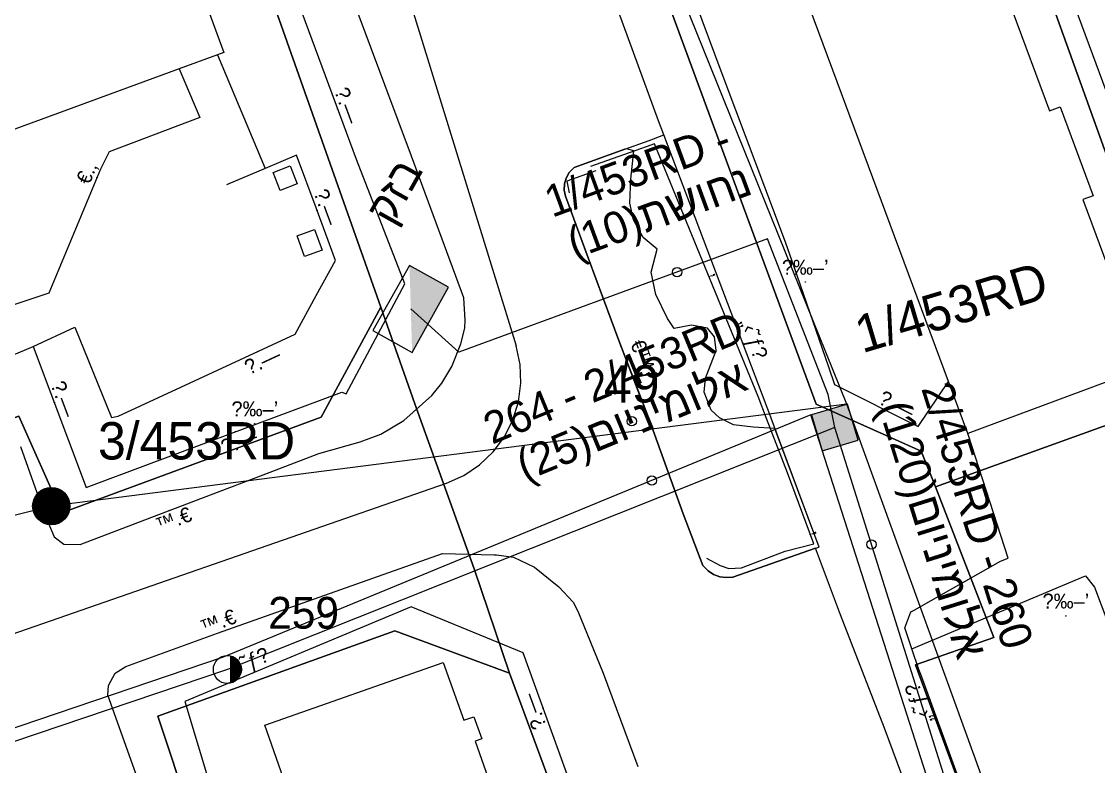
# Model space of a CAD drawing. Header units: metres. Extents: x 218299 to 220222, y 572714 to 574340.
# Drawn here: x 219557.5 to 219615.2, y 573812.2 to 573852.2 of the extents above; entities that cross this region are included whole.
import ezdxf
from ezdxf.enums import TextEntityAlignment as Align

# ---------------------------------------------------------------- set-up
doc = ezdxf.new("R2010")
doc.units = ezdxf.units.M
doc.header["$MEASUREMENT"] = 0
for name, color, linetype in [('1602', 44, 'Continuous'), ('1603', 44, 'Continuous'), ('6011', 10, 'Continuous'), ('6021', 110, 'Continuous'), ('6031', 254, 'Continuous'), ('6151', 102, 'CABLEUNDEXIST03'), ('6261', 7, 'Continuous'), ('6311', 7, 'Continuous'), ('6361', 7, 'Continuous'), ('6370', 7, 'Continuous'), ('6901', 3, 'Continuous'), ('6910', 102, 'Continuous'), ('A_POINTS', 2, 'Continuous'), ('M2200', 253, 'Continuous'), ('M2401', 7, 'Continuous'), ('M2404', 7, 'Continuous'), ('M2407', 253, 'Continuous'), ('M2408', 253, 'Continuous'), ('M2420', 253, 'Continuous'), ('M2601', 253, 'Continuous'), ('M2602', 253, 'Continuous'), ('M2605', 253, 'Continuous'), ('M2804', 253, 'Continuous'), ('M2809', 253, 'Continuous')]:
    doc.layers.add(name, color=color, linetype=linetype)
doc.styles.add('HEBTXT', font='HEBTXT')
doc.styles.add('MAVAT_HEBTXT', font='HEBTXT')
doc.linetypes.add('CABLEUNDEXIST03', pattern='A,3.5,[222,elecad.shx,S=0.01,R=0,X=0,Y=0],1.5', length=5)

# ---------------------------------------------------------------- blocks, each defined once
blk = doc.blocks.new('6901')
at = {"layer": 'A_POINTS'}
blk.add_circle((0, 0), 0.25, dxfattribs=at)
at = {"color": 0, "style": 'HEBTXT', "flags": 1}
blk.add_attdef('CODE', (-2.918, 6.399), '', height=1.7, dxfattribs=at)
at = {"color": 0, "style": 'HEBTXT'}
for tag, p in [('PATH', (0.169, 4.708)), ('HTCH', (0.169, 2.708))]:
    blk.add_attdef(tag, text='', height=1.7, dxfattribs=at).set_placement(p, align=Align.MIDDLE_CENTER)
blk = doc.blocks.new('6261')
blk.add_lwpolyline([(-2, -1.2), (2, -1.2), (2, 1.2), (-2, 1.2)], close=True)
at = {"color": 0}
blk.add_solid([(2, 1.2), (-2, -1.2), (2, -1.2)], dxfattribs=at)
at = {"color": 0, "style": 'HEBTXT'}
blk.add_attdef('PIL_NAME', (2.689, 2.418), '', height=1.7, dxfattribs=at)
at = {"style": 'HEBTXT'}
blk.add_attdef('CAMUT_MONIM', (2.489, 0.218), '', height=1.7, dxfattribs=at)
at = {"color": 0, "style": 'HEBTXT', "flags": 1}
for tag, p in [('TYPE', (2.585, -1.773)), ('MAP_TYPE', (2.689, -3.782))]:
    blk.add_attdef(tag, p, '', height=1.7, dxfattribs=at)
blk = doc.blocks.new('6910')
at = {"layer": 'A_POINTS'}
blk.add_circle((0, 0), 0.25, dxfattribs=at)
at = {"color": 0, "style": 'HEBTXT', "flags": 1}
blk.add_attdef('CODE', (-2.918, 6.399), '', height=1.7, dxfattribs=at)
at = {"color": 0, "style": 'HEBTXT'}
for tag, p in [('PATH', (0.169, 4.708)), ('HTCH', (0.169, 2.708))]:
    blk.add_attdef(tag, text='', height=1.7, dxfattribs=at).set_placement(p, align=Align.MIDDLE_CENTER)
blk = doc.blocks.new('6311')
at = {"color": 0}
for p, q in [((0.188, -0.726), (0.188, 0.726)), ((0.219, -0.717), (0.219, 0.717)), ((0.25, -0.707), (0.25, 0.707)), ((0.281, -0.695), (0.281, 0.695)), ((0.312, -0.682), (0.312, 0.682)), ((0.344, -0.667), (0.344, 0.667)), ((0.375, -0.65), (0.375, 0.65)), ((0.406, -0.63), (0.406, 0.63)), ((0.438, -0.609), (0.438, 0.609)), ((0.469, -0.585), (0.469, 0.585)), ((0.5, -0.559), (0.5, 0.559)), ((0.531, -0.529), (0.531, 0.529)), ((0.562, -0.496), (0.562, 0.496)), ((0.594, -0.458), (0.594, 0.458)), ((0.625, -0.415), (0.625, 0.415)), ((0.656, -0.363), (0.656, 0.363)), ((0.688, -0.3), (0.688, 0.3)), ((0.719, -0.214), (0.719, 0.214))]:
    blk.add_line(p, q, dxfattribs=at)
blk.add_circle((0, 0), 0.75, dxfattribs=at)
at = {"color": 0, "style": 'HEBTXT'}
blk.add_attdef('POLE_NUM', (1.75, 1.75), '', height=1.7, dxfattribs=at)
at = {"color": 0, "style": 'HEBTXT', "flags": 1}
blk.add_attdef('MAP_TYPE', (1.734, -1.264), '', height=1.7, dxfattribs=at)
blk = doc.blocks.new('6361')
at = {"color": 0, "const_width": 1}
blk.add_lwpolyline([(-0.5, 0, 1), (0.5, 0, 1)], format="xyb", close=True, dxfattribs=at)
at = {"color": 0}
blk.add_circle((0, 0), 1, dxfattribs=at)
at = {"color": 0, "style": 'HEBTXT'}
blk.add_attdef('POLE_NUM', (2, 2), '', height=2, dxfattribs=at)
at = {"color": 0, "style": 'HEBTXT', "flags": 1}
blk.add_attdef('MAP_TYPE', (2.014, -0.577), '', height=2, dxfattribs=at)
blk = doc.blocks.new('6370')
at = {"color": 0}
blk.add_lwpolyline([(-1, -1), (1, -1), (1, 1), (-1, 1)], close=True, dxfattribs=at)
for points in [[(-0.991, 1.013), (1.003, 1.013), (-0.991, -1.013)], [(-0.991, -1.013), (1.003, -1.013), (1.003, 1.013)]]:
    blk.add_solid(points, dxfattribs=at)
at = {"color": 0, "style": 'HEBTXT'}
blk.add_attdef('POLE_NUM', (2.033, 2.706), '', height=2, dxfattribs=at)
at = {"color": 0, "style": 'HEBTXT', "flags": 1}
blk.add_attdef('MAP_TYPE', (2.063, -0.224), '', height=2, dxfattribs=at)
blk = doc.blocks.new('1603')
at = {"layer": 'A_POINTS'}
blk.add_circle((0, 0), 0.25, dxfattribs=at)
at = {"color": 0, "style": 'HEBTXT'}
blk.add_attdef('PARCEL_NUM', text='', height=2, dxfattribs=at).set_placement((0, 1), align=Align.CENTER)
at = {"color": 0, "style": 'HEBTXT', "flags": 1}
blk.add_attdef('LOT_NUM', text='', height=2, dxfattribs=at).set_placement((0, -2.5), align=Align.CENTER)
blk = doc.blocks.new('M2804')
blk.add_circle((0, 0), 0.025)
at = {"style": 'MAVAT_HEBTXT'}
blk.add_attdef('NAME', text='', height=0.8, dxfattribs=at).set_placement((0, 1.59), align=Align.MIDDLE)
blk = doc.blocks.new('M2404')
blk.add_circle((0, 0), 0.025)
at = {"style": 'MAVAT_HEBTXT'}
blk.add_attdef('NAME', text='', height=0.8, dxfattribs=at).set_placement((0, 1.59), align=Align.MIDDLE)
blk = doc.blocks.new('M2408')
blk.add_circle((0, 0), 0.025)
at = {"style": 'MAVAT_HEBTXT'}
blk.add_attdef('NAME', text='', height=0.8, dxfattribs=at).set_placement((0, 1.59), align=Align.MIDDLE)
blk = doc.blocks.new('M2601')
blk.add_circle((0, 0), 0.025)
at = {"style": 'MAVAT_HEBTXT'}
blk.add_attdef('NAME', text='', height=0.8, dxfattribs=at).set_placement((0, 1.59), align=Align.MIDDLE)
blk = doc.blocks.new('M2602')
blk.add_circle((0, 0), 0.025)
at = {"style": 'MAVAT_HEBTXT'}
blk.add_attdef('NAME', text='', height=0.8, dxfattribs=at).set_placement((0, 1.59), align=Align.MIDDLE)
blk = doc.blocks.new('M2605')
blk.add_circle((0, 0), 0.025)
at = {"style": 'MAVAT_HEBTXT'}
blk.add_attdef('NAME', text='', height=0.8, dxfattribs=at).set_placement((0, 1.59), align=Align.MIDDLE)
blk = doc.blocks.new('M2809')
blk.add_circle((0, 0), 0.025)
at = {"style": 'MAVAT_HEBTXT'}
blk.add_attdef('NAME', text='', height=0.8, dxfattribs=at).set_placement((0, 1.59), align=Align.MIDDLE)
blk = doc.blocks.new('111')
at = {"layer": 'M2200'}
for points in [[(219608.215, 573830.083, 606.255), (219607.182, 573832.865, 606.255), (219592.827, 573871.529, 606.255), (219592.827, 573871.529, 606.255), (219602.334, 573875.059, 606.255), (219603.359, 573872.296, 606.255), (219605, 573867.877, 606.255), (219605.69, 573868.133, 599.745), (219607.248, 573863.937, 599.745), (219606.524, 573863.668, 606.255), (219612.575, 573847.372, 606.255), (219613.154, 573847.587, 599.955), (219614.922, 573842.825, 599.955), (219614.366, 573842.619, 606.255), (219615.937, 573838.389, 606.15), (219616.626, 573838.645, 600.06), (219617.369, 573836.646, 600.06), (219618.305, 573834.124, 600.06), (219617.581, 573833.855, 606.255), (219617.677, 573833.596, 606.255)], [(219523.399, 573844.745, 604.575), (219562.303, 573859.024, 604.477), (219564.886, 573859.972, 604.47), (219564.886, 573859.972, 604.47), (219564.886, 573859.972, 604.47), (219568.364, 573850.496, 604.575), (219568.032, 573850.374, 604.574), (219565.97, 573849.617, 604.569), (219546.423, 573842.443, 604.519), (219545.709, 573842.181, 604.518), (219543.953, 573841.537, 604.513), (219526.877, 573835.269, 604.47), (219526.639, 573835.916, 604.477)], [(219580.123, 573817.816, 606.255), (219581.213, 573814.721, 606.255), (219581.761, 573814.914, 605.1), (219582.181, 573813.723, 605.1), (219581.821, 573813.596, 606.15), (219585.319, 573803.663, 606.36), (219576.295, 573800.485, 606.261), (219575.708, 573800.279, 606.255), (219574.476, 573803.775, 606.255), (219573.956, 573803.592, 604.155), (219572.815, 573806.832, 604.155), (219573.202, 573806.968, 606.255), (219571.929, 573810.582, 606.204), (219570.566, 573814.451, 606.15)]]:
    blk.add_polyline3d(points, close=True, dxfattribs=at)
at = {"layer": 'M2401'}
for points in [[(219563.831, 573811.362, 598.852), (219562.164, 573816.067, 598.852), (219562.199, 573816.588, 598.852), (219562.546, 573817.239, 598.852), (219563.121, 573817.596, 598.852), (219568.026, 573819.393, 598.852), (219580.087, 573823.648, 598.852), (219582.84, 573823.588, 598.852), (219582.969, 573823.585, 598.852), (219583.876, 573823.457, 598.852), (219585.008, 573822.92, 598.852), (219586.309, 573821.866, 598.852), (219587.068, 573821.048, 598.852), (219587.329, 573820.558, 598.852), (219588.675, 573817.244, 598.852), (219590.538, 573812.246, 598.852)], [(219606.578, 573806.655, 598.852), (219603.747, 573814.298, 598.852), (219601.399, 573820.368, 598.852), (219600.045, 573823.935, 598.852), (219595.619, 573822.393, 598.852), (219595.269, 573822.362, 598.852), (219594.921, 573822.408, 598.852), (219594.591, 573822.53, 598.852), (219594.299, 573822.721, 598.852), (219594.057, 573822.972, 598.852), (219594.022, 573823.019, 598.852), (219592.961, 573825.787, 598.852), (219591.101, 573830.935, 598.852), (219590.557, 573832.355, 598.852), (219589.518, 573835.062, 598.852), (219587.873, 573839.505, 598.852), (219586.664, 573842.799, 598.852), (219586.595, 573843.122, 598.852), (219586.606, 573843.453, 598.852), (219586.696, 573843.771, 598.852), (219586.859, 573844.059, 598.852), (219587.086, 573844.299, 598.852), (219587.121, 573844.327, 598.852), (219589.849, 573845.313, 598.852), (219591.144, 573845.79, 598.852), (219591.929, 573846.08, 598.852), (219591.651, 573846.84, 598.852), (219588.431, 573855.631, 598.852)], [(219557.477, 573829.381, 592.209), (219558.751, 573825.821, 592.209), (219559.291, 573824.541, 592.209), (219559.801, 573824.149, 592.209), (219560.679, 573824.143, 592.209), (219566.384, 573826.32, 592.209), (219570.471, 573827.873, 592.209), (219572.767, 573828.745, 592.209), (219573.45, 573829.005, 592.209), (219575.677, 573829.632, 592.209), (219576.783, 573830.056, 592.209), (219578.004, 573830.773, 592.209), (219579.513, 573832.112, 592.209), (219580.048, 573832.787, 592.209), (219580.581, 573833.677, 592.209), (219581.052, 573834.886, 592.209), (219581.276, 573835.732, 592.209), (219581.298, 573836.161, 592.209), (219581.213, 573837.358, 592.209), (219578.413, 573844.944, 592.209), (219574.841, 573854.511, 592.209)]]:
    blk.add_polyline3d(points, dxfattribs=at)
at = {"layer": 'M2404'}
for points in [[(219563.831, 573811.362, 598.852), (219562.164, 573816.067, 598.852), (219562.199, 573816.588, 598.852), (219562.546, 573817.239, 598.852), (219563.121, 573817.596, 598.852), (219568.026, 573819.393, 598.852), (219580.087, 573823.648, 598.852), (219582.84, 573823.588, 598.852), (219582.969, 573823.585, 598.852), (219583.876, 573823.457, 598.852), (219585.008, 573822.92, 598.852), (219586.309, 573821.866, 598.852), (219587.068, 573821.048, 598.852), (219587.329, 573820.558, 598.852), (219588.675, 573817.244, 598.852), (219590.538, 573812.246, 598.852)], [(219606.578, 573806.655, 598.852), (219603.747, 573814.298, 598.852), (219601.399, 573820.368, 598.852), (219600.045, 573823.935, 598.852), (219595.619, 573822.393, 598.852), (219595.269, 573822.362, 598.852), (219594.921, 573822.408, 598.852), (219594.591, 573822.53, 598.852), (219594.299, 573822.721, 598.852), (219594.057, 573822.972, 598.852), (219594.022, 573823.019, 598.852), (219592.961, 573825.787, 598.852), (219591.101, 573830.935, 598.852), (219590.557, 573832.355, 598.852), (219589.518, 573835.062, 598.852), (219587.873, 573839.505, 598.852), (219586.664, 573842.799, 598.852), (219586.595, 573843.122, 598.852), (219586.606, 573843.453, 598.852), (219586.696, 573843.771, 598.852), (219586.859, 573844.059, 598.852), (219587.086, 573844.299, 598.852), (219587.121, 573844.327, 598.852), (219589.849, 573845.313, 598.852), (219591.144, 573845.79, 598.852), (219591.929, 573846.08, 598.852), (219591.651, 573846.84, 598.852), (219588.431, 573855.631, 598.852)], [(219557.477, 573829.381, 592.209), (219558.751, 573825.821, 592.209), (219559.291, 573824.541, 592.209), (219559.801, 573824.149, 592.209), (219560.679, 573824.143, 592.209), (219566.384, 573826.32, 592.209), (219570.471, 573827.873, 592.209), (219572.767, 573828.745, 592.209), (219573.45, 573829.005, 592.209), (219575.677, 573829.632, 592.209), (219576.783, 573830.056, 592.209), (219578.004, 573830.773, 592.209), (219579.513, 573832.112, 592.209), (219580.048, 573832.787, 592.209), (219580.581, 573833.677, 592.209), (219581.052, 573834.886, 592.209), (219581.276, 573835.732, 592.209), (219581.298, 573836.161, 592.209), (219581.213, 573837.358, 592.209), (219578.413, 573844.944, 592.209), (219574.841, 573854.511, 592.209)]]:
    blk.add_polyline3d(points, dxfattribs=at)
at = {"layer": 'M2407'}
for points in [[(219568.032, 573850.374, 593.235), (219570.587, 573844.29, 593.235), (219570.587, 573844.29, 593.235)], [(219565.97, 573849.617, 593.235), (219567.083, 573847.018, 593.235)], [(219558.999, 573837.609, 593.34), (219554.012, 573835.946, 593.34), (219553.422, 573835.865, 593.34), (219552.206, 573836.352, 593.34), (219551.035, 573836.729, 593.34), (219549.108, 573837.688, 593.34), (219547.797, 573838.46, 593.34), (219547.274, 573838.955, 593.13), (219545.709, 573842.181, 593.13)], [(219558.165, 573834.742, 593.437), (219560.392, 573835.783, 593.542), (219562.353, 573830.948, 593.437), (219562.712, 573831.005, 593.437)], [(219605.213, 573818.555, 595.177), (219614.505, 573822.465, 595.177), (219614.997, 573821.858, 595.177)]]:
    blk.add_polyline3d(points, dxfattribs=at)
at = {"layer": 'M2408'}
for points in [[(219600.045, 573823.935, 594.807), (219600.253, 573823.997, 594.807), (219597.672, 573830.904, 594.807), (219597.653, 573830.954, 594.807), (219591.929, 573846.08, 594.807)], [(219611.914, 573798.815, 595.02), (219608.988, 573807.858, 595.02), (219607.629, 573811.826, 595.02), (219605.72, 573817.082, 595.02), (219605.591, 573817.435, 595.02), (219605.213, 573818.555, 595.02), (219604.834, 573819.676, 595.02), (219605.164, 573820.532, 595.02), (219605.328, 573820.625, 595.02), (219606.249, 573821.146, 595.02), (219609.964, 573823.248, 595.02), (219610.367, 573823.398, 595.02), (219609.207, 573827.002, 595.02), (219608.215, 573830.083, 595.02)], [(219578.407, 573820.796, 594.442), (219566.28, 573815.732, 594.442), (219567.703, 573810.974, 594.442), (219567.769, 573810.754, 594.442)]]:
    blk.add_polyline3d(points, dxfattribs=at)
at = {"layer": 'M2420', "flags": 128}
blk.add_lwpolyline([(219567.982, 573886.813), (219584.015, 573834.777)], dxfattribs=at)
at = {"layer": 'M2420'}
blk.add_lwpolyline([(219452.41, 573726.81), (219451.2, 573729.12), (219448.7, 573736.88), (219449.3, 573747.5), (219452.5, 573760.62), (219460.41, 573771.81), (219469, 573778.5), (219476.7, 573784.38), (219493.41, 573794), (219516.3, 573804.12), (219554.09, 573818.31), (219580.297, 573827.43), (219581.219, 573827.842), (219582.058, 573828.404), (219582.789, 573829.101), (219583.392, 573829.912), (219583.848, 573830.813), (219584.145, 573831.779), (219584.273, 573832.781), (219584.23, 573833.79), (219584.015, 573834.777)], dxfattribs=at)
at = {"layer": 'M2601'}
for points in [[(219590.981, 573845.45, 594.586), (219587.996, 573844.393, 594.495)], [(219597.436, 573830.892, 595.575), (219596.984, 573832.071, 595.545), (219591.438, 573845.612, 594.6), (219590.981, 573845.45, 594.586)], [(219588.298, 573844.161, 594.592), (219586.729, 573843.612, 594.592), (219586.855, 573842.982, 594.592)], [(219594.217, 573823.414, 595.23), (219594.948, 573823.005, 595.23), (219595.407, 573822.851, 595.23), (219596.084, 573822.893, 595.335), (219598.427, 573823.786, 595.44), (219599.962, 573824.169, 595.65), (219598.553, 573827.97, 595.65), (219597.436, 573830.892, 595.575)]]:
    blk.add_polyline3d(points, dxfattribs=at)
at = {"layer": 'M2602'}
for points in [[(219567.083, 573847.018, 594.065), (219567.083, 573847.018, 594.065), (219567.083, 573847.018, 594.065), (219562.223, 573845.177, 594.155), (219561.772, 573844.249, 594.155), (219558.999, 573837.609, 594.275)], [(219570.587, 573844.29, 594.496), (219568.514, 573843.416, 594.38)], [(219572.303, 573843.466, 593.437), (219571.384, 573843.103, 593.437), (219571.006, 573844.061, 593.437), (219571.924, 573844.424, 593.437), (219572.303, 573843.466, 593.437)], [(219572.697, 573839.56, 593.542), (219572.289, 573840.673, 593.542), (219573.23, 573841.018, 593.542), (219573.639, 573839.905, 593.542), (219572.697, 573839.56, 593.542)], [(219614.997, 573821.858, 595.965), (219617.624, 573814.858, 595.965)]]:
    blk.add_polyline3d(points, dxfattribs=at)
at = {"layer": 'M2605'}
for points in [[(219604.053, 573872.523, 594.802), (219606.385, 573873.285, 594.802), (219606.385, 573873.285, 594.802), (219606.499, 573872.986, 594.802), (219608.198, 573868.539, 594.802), (219611.008, 573860.979, 594.802), (219613.116, 573855.169, 594.802), (219614.876, 573850.382, 594.802), (219616.431, 573846.193, 594.802), (219618.613, 573840.095, 594.592)], [(219573.635, 573831.909, 594.487), (219574.684, 573832.3, 594.487), (219574.918, 573832.212, 594.487), (219578.062, 573838.101, 594.277), (219575.475, 573844.76, 593.857), (219570.912, 573857.117, 593.437), (219569.096, 573861.487, 593.077), (219567.912, 573864.319, 593.077)], [(219589.491, 573863.818, 594.802), (219591.98, 573857.588, 594.802), (219594.636, 573850.43, 594.802), (219595.251, 573848.793, 594.802)], [(219595.251, 573848.793, 594.802), (219597.834, 573841.918, 594.802)], [(219573.321, 573837.48, 593.857), (219574.355, 573839.357, 593.857), (219573.311, 573842.178, 593.752), (219572.267, 573844.998, 593.647), (219570.587, 573844.29, 593.553)], [(219597.834, 573841.918, 594.802), (219598.445, 573840.292, 594.802), (219598.884, 573839.023, 594.802)], [(219598.884, 573839.023, 594.802), (219600.746, 573833.648, 594.802)], [(219566.075, 573832.57, 593.722), (219572.181, 573835.411, 593.857), (219573.321, 573837.48, 593.857)], [(219553.457, 573832.919, 593.227), (219556.137, 573833.906, 594.256), (219556.192, 573833.926, 594.277), (219558.165, 573834.742, 594.277), (219558.165, 573834.742, 594.277), (219560.993, 573827.195, 594.487), (219564.337, 573828.442, 594.487)], [(219600.746, 573833.648, 594.802), (219601.073, 573832.702, 594.802), (219605.541, 573830.454, 595.012), (219607.182, 573832.865, 595.012)], [(219562.712, 573831.005, 593.647), (219566.075, 573832.57, 593.722)], [(219564.337, 573828.442, 594.487), (219573.635, 573831.909, 594.487)], [(219588.764, 573806.33, 595.052), (219587.441, 573809.94, 594.869), (219584.392, 573818.33, 595.012), (219578.407, 573820.796, 595.012)]]:
    blk.add_polyline3d(points, dxfattribs=at)
at = {"layer": 'M2809'}
blk.add_polyline3d([(219597.879, 573830.351, 594.818), (219596.719, 573830.416, 593.97), (219595.668, 573830.554, 593.97), (219594.915, 573830.92, 593.97), (219594.462, 573831.334, 593.97), (219594.099, 573832.303, 593.97), (219594.156, 573833.058, 593.97), (219594.738, 573834.54, 593.97), (219594.645, 573835.27, 593.97), (219594.263, 573835.722, 593.97), (219593.413, 573835.892, 593.97), (219592.49, 573835.717, 593.97), (219592.121, 573836.248, 593.97), (219591.501, 573837.535, 593.97), (219591.255, 573838.728, 593.97), (219591.569, 573839.962, 593.97), (219590.825, 573840.586, 593.97), (219590.312, 573841.53, 593.97), (219590.115, 573842.424, 593.97), (219590.162, 573843.716, 593.97), (219590.327, 573845.233, 593.97), (219589.925, 573845.341, 593.97), (219589.849, 573845.313, 593.97), (219587.121, 573844.327, 593.97), (219587.086, 573844.299, 593.97), (219586.859, 573844.059, 593.97), (219586.696, 573843.771, 593.97), (219586.606, 573843.453, 593.97), (219586.595, 573843.122, 593.97), (219586.664, 573842.799, 593.97), (219587.873, 573839.505, 594.075), (219589.518, 573835.062, 594.285), (219591.101, 573830.935, 594.495), (219592.961, 573825.787, 594.6), (219594.022, 573823.019, 594.705), (219594.057, 573822.972, 594.715), (219594.299, 573822.721, 594.764), (219594.591, 573822.53, 594.8), (219594.921, 573822.408, 594.82), (219595.269, 573822.362, 594.824), (219595.619, 573822.393, 594.81), (219600.045, 573823.935, 594.915), (219600.253, 573823.997, 594.915)], close=True, dxfattribs=at)
at = {"layer": 'M2404'}
ref = blk.add_blockref('M2404', (219565.478, 573825.974), dxfattribs=dict(at, xscale=0.5, yscale=0.5, zscale=0.5))
ref.add_attrib('NAME', '™.€', dxfattribs={"layer": '0', "height": 0.8, "rotation": 20.80384, "style": 'MAVAT_HEBTXT'}).set_placement((219565.673, 573825.46), align=Align.MIDDLE)
ref = blk.add_blockref('M2404', (219568.255, 573819.473), dxfattribs=dict(at, xscale=0.5, yscale=0.5, zscale=0.5))
ref.add_attrib('NAME', '™.€', dxfattribs={"layer": '0', "height": 0.8, "rotation": 20.80384, "style": 'MAVAT_HEBTXT'}).set_placement((219568.059, 573819.988), align=Align.MIDDLE)
at = {"layer": 'M2408'}
ref = blk.add_blockref('M2408', (219596.144, 573834.942), dxfattribs=dict(at, xscale=0.5, yscale=0.5, zscale=0.5))
ref.add_attrib('NAME', '„‹˜ƒ\x8e', dxfattribs={"layer": '0', "height": 0.8, "rotation": 290.72716, "style": 'MAVAT_HEBTXT'}).set_placement((219596.658, 573835.137), align=Align.MIDDLE)
ref = blk.add_blockref('M2408', (219569.947, 573817.263), dxfattribs=dict(at, xscale=0.5, yscale=0.5, zscale=0.5))
ref.add_attrib('NAME', '„‹˜ƒ\x8e', dxfattribs={"layer": '0', "height": 0.8, "rotation": 22.66741, "style": 'MAVAT_HEBTXT'}).set_placement((219569.735, 573817.77), align=Align.MIDDLE)
ref = blk.add_blockref('M2408', (219606.175, 573815.83), dxfattribs=dict(at, xscale=0.5, yscale=0.5, zscale=0.5))
ref.add_attrib('NAME', '„‹˜ƒ\x8e', dxfattribs={"layer": '0', "height": 0.8, "rotation": 109.96433, "style": 'MAVAT_HEBTXT'}).set_placement((219605.658, 573815.642), align=Align.MIDDLE)
at = {"layer": 'M2601'}
ref = blk.add_blockref('M2601', (219594.358, 573838.482), dxfattribs=dict(at, xscale=0.5, yscale=0.5, zscale=0.5))
ref.add_attrib('NAME', '‚', dxfattribs={"layer": '0', "height": 0.8, "rotation": 292.2757, "style": 'MAVAT_HEBTXT'}).set_placement((219594.867, 573838.691), align=Align.MIDDLE)
ref = blk.add_blockref('M2601', (219599.777, 573824.67), dxfattribs=dict(at, xscale=0.5, yscale=0.5, zscale=0.5))
ref.add_attrib('NAME', '‚', dxfattribs={"layer": '0', "height": 0.8, "rotation": 290.33842, "style": 'MAVAT_HEBTXT'}).set_placement((219600.292, 573824.861), align=Align.MIDDLE)
at = {"layer": 'M2602'}
ref = blk.add_blockref('M2602', (219561.586, 573843.803), dxfattribs=dict(at, xscale=0.5, yscale=0.5, zscale=0.5))
ref.add_attrib('NAME', '€.‚', dxfattribs={"layer": '0', "height": 0.8, "rotation": 67.33062, "style": 'MAVAT_HEBTXT'}).set_placement((219561.078, 573844.015), align=Align.MIDDLE)
at = {"layer": 'M2605'}
ref = blk.add_blockref('M2605', (219574.473, 573847.474), dxfattribs=dict(at, xscale=0.5, yscale=0.5, zscale=0.5))
ref.add_attrib('NAME', '\x9a.—', dxfattribs={"layer": '0', "height": 0.8, "rotation": 290.27039, "style": 'MAVAT_HEBTXT'}).set_placement((219574.989, 573847.665), align=Align.MIDDLE)
ref = blk.add_blockref('M2605', (219573.366, 573842.029), dxfattribs=dict(at, xscale=0.5, yscale=0.5, zscale=0.5))
ref.add_attrib('NAME', '\x9a.—', dxfattribs={"layer": '0', "height": 0.8, "rotation": 290.31056, "style": 'MAVAT_HEBTXT'}).set_placement((219573.882, 573842.22), align=Align.MIDDLE)
ref = blk.add_blockref('M2605', (219570.199, 573834.488), dxfattribs=dict(at, xscale=0.5, yscale=0.5, zscale=0.5))
ref.add_attrib('NAME', '\x9a.—', dxfattribs={"layer": '0', "height": 0.8, "rotation": 24.9499, "style": 'MAVAT_HEBTXT'}).set_placement((219570.431, 573833.99), align=Align.MIDDLE)
ref = blk.add_blockref('M2605', (219559.287, 573831.747), dxfattribs=dict(at, xscale=0.5, yscale=0.5, zscale=0.5))
ref.add_attrib('NAME', '\x9a.—', dxfattribs={"layer": '0', "height": 0.8, "rotation": 290.54453, "style": 'MAVAT_HEBTXT'}).set_placement((219559.802, 573831.94), align=Align.MIDDLE)
ref = blk.add_blockref('M2605', (219604.162, 573831.148), dxfattribs=dict(at, xscale=0.5, yscale=0.5, zscale=0.5))
ref.add_attrib('NAME', '\x9a.—', dxfattribs={"layer": '0', "height": 0.8, "rotation": 333.28714, "style": 'MAVAT_HEBTXT'}).set_placement((219604.409, 573831.639), align=Align.MIDDLE)
ref = blk.add_blockref('M2605', (219568.986, 573830.175), dxfattribs=dict(at, xscale=0.5, yscale=0.5, zscale=0.5))
ref.add_attrib('NAME', '\x9a.—', dxfattribs={"layer": '0', "height": 0.8, "rotation": 20.44799, "style": 'MAVAT_HEBTXT'}).set_placement((219569.178, 573829.66), align=Align.MIDDLE)
ref = blk.add_blockref('M2605', (219585.468, 573815.368), dxfattribs=dict(at, xscale=0.5, yscale=0.5, zscale=0.5))
ref.add_attrib('NAME', '\x9a.—', dxfattribs={"layer": '0', "height": 0.8, "rotation": 109.96598, "style": 'MAVAT_HEBTXT'}).set_placement((219584.952, 573815.18), align=Align.MIDDLE)
at = {"layer": 'M2804'}
ref = blk.add_blockref('M2804', (219599.504, 573838.197, 601.53), dxfattribs=dict(at, xscale=0.5, yscale=0.5, zscale=0.5))
ref.add_attrib('NAME', '\x8d‰–’', dxfattribs={"layer": '0', "height": 0.8, "style": 'MAVAT_HEBTXT'}).set_placement((219599.504, 573838.993, 601.53), align=Align.MIDDLE)
ref = blk.add_blockref('M2804', (219570.029, 573830.612, 606.011), dxfattribs=dict(at, xscale=0.5, yscale=0.5, zscale=0.5))
ref.add_attrib('NAME', '\x8d‰–’', dxfattribs={"layer": '0', "height": 0.8, "style": 'MAVAT_HEBTXT'}).set_placement((219570.029, 573831.408, 606.011), align=Align.MIDDLE)
ref = blk.add_blockref('M2804', (219613.456, 573820.316, 610.106), dxfattribs=dict(at, xscale=0.5, yscale=0.5, zscale=0.5))
ref.add_attrib('NAME', '\x8d‰–’', dxfattribs={"layer": '0', "height": 0.8, "style": 'MAVAT_HEBTXT'}).set_placement((219613.456, 573821.111, 610.106), align=Align.MIDDLE)
at = {"layer": 'M2809'}
ref = blk.add_blockref('M2809', (219590.047, 573833.685, 594.355), dxfattribs=dict(at, xscale=0.5, yscale=0.5, zscale=0.5))
ref.add_attrib('NAME', '€™ƒ', dxfattribs={"layer": '0', "height": 0.8, "rotation": 290.98292, "style": 'MAVAT_HEBTXT'}).set_placement((219590.79, 573833.97, 594.355), align=Align.MIDDLE)

msp = doc.modelspace()

# ---------------------------------------------------------------- linework, layer by layer
at = {"layer": '1602'}
for points in [[(219605.7068, 573829.1361), (219600.0881, 573831.6519), (219585.1361, 573872.2426), (219588.3645, 573876.1595), (219602.5918, 573881.4068), (219608.2093, 573865.6822), (219620.2408, 573832.2007), (219606.4693, 573827.2192)], [(219650.0771, 573843.3445), (219620.2408, 573832.2007), (219608.2093, 573865.6822), (219638.0867, 573877.147), (219640.4452, 573870.8791), (219643.7367, 573872.3376), (219649.7321, 573855.8298), (219645.891, 573854.3637)], [(219581.7829, 573822.828), (219578.5968, 573831.6796), (219576.7781, 573836.8621), (219567.3794, 573863.4936), (219569.9373, 573864.7211), (219575.8549, 573867.7183), (219585.1361, 573872.2426), (219600.0881, 573831.6519), (219605.7068, 573829.1361), (219606.4693, 573827.2192), (219609.5923, 573819.1534), (219605.4114, 573817.6919), (219609.6958, 573806.0569), (219612.5071, 573798.3486), (219593.4139, 573791.0011), (219589.6736, 573800.9778), (219583.6744, 573817.2478)], [(219557.3921, 573831.0223), (219526.6475, 573819.9286), (219517.4802, 573847.9617), (219559.4239, 573863.0522), (219560.1044, 573860.9779), (219567.3794, 573863.4936), (219576.7781, 573836.8621), (219573.5888, 573830.9671), (219559.6887, 573825.8269)], [(219609.6958, 573806.0569), (219605.4114, 573817.6919), (219609.5923, 573819.1534), (219606.4693, 573827.2192), (219620.2408, 573832.2007), (219650.0771, 573843.3445), (219656.772, 573825.5392), (219659.1287, 573819.3672), (219617.1132, 573803.319)], [(219564.8411, 573814.9336), (219566.5792, 573809.673), (219563.1466, 573808.301), (219533.8659, 573797.7299), (219531.3002, 573805.5613), (219529.2764, 573811.8286), (219526.6475, 573819.9286), (219557.3921, 573831.0223), (219559.6887, 573825.8269), (219573.5888, 573830.9671), (219576.7781, 573836.8621), (219578.5968, 573831.6796), (219581.7829, 573822.828), (219583.6744, 573817.2478), (219577.5265, 573819.5091)], [(219583.6744, 573817.2478), (219589.6736, 573800.9778), (219584.2554, 573798.9256), (219573.6377, 573795.2865), (219571.2028, 573801.4326), (219564.05, 573805.353), (219563.1466, 573808.301), (219566.5792, 573809.673), (219564.8411, 573814.9336), (219577.5265, 573819.5091)]]:
    msp.add_lwpolyline(points, close=True, dxfattribs=at)
at = {"layer": '6011', "flags": 128}
msp.add_lwpolyline([(219601.7369, 573831.6625), (219570.6932, 573908.5596)], dxfattribs=at)
at = {"layer": '6011'}
for points in [[(219601.7369, 573831.6625), (219559.1325, 573826.1937), (219510.1919, 573813.795), (219471.0763, 573791.6965), (219436.0806, 573761.3203)], [(219656.9898, 573682.3845), (219632.5727, 573746.5019), (219601.7369, 573831.6625)]]:
    msp.add_lwpolyline(points, dxfattribs=at)
at = {"layer": '6021'}
msp.add_lwpolyline([(219631.2386, 573747.104), (219630.113, 573749.8324), (219628.4449, 573753.9266), (219613.8151, 573789.8342), (219601.0853, 573830.4068), (219568.5579, 573817.4429), (219530.1644, 573804.4662)], dxfattribs=at)
at = {"layer": '6031'}
msp.add_lwpolyline([(219627.2722, 573754.3666), (219626.9654, 573755.1294), (219613.1016, 573789.6031), (219599.8041, 573831.0792), (219568.3345, 573818.0944), (219529.6549, 573804.9783), (219531.1892, 573799.5838), (219536.5147, 573780.8595)], dxfattribs=at)
at = {"layer": '6151'}
msp.add_lwpolyline([(219601.0853, 573830.4068), (219600.7305, 573832.1701), (219597.4855, 573840.507), (219580.9611, 573834.4453), (219578.3806, 573836.7606)], dxfattribs=at)

# ---------------------------------------------------------------- block references
msp.add_blockref('111', (0, 0))
at = {"layer": '1603'}
msp.add_blockref('1603', (219590.2109, 573830.7434), dxfattribs=at).add_auto_attribs({'PARCEL_NUM': '49'})
at = {"layer": '6261'}
ref = msp.add_blockref('6261', (219578.3806, 573836.7606), dxfattribs=dict(at, rotation=60.75528487998126))
ref.add_attrib('PIL_NAME', 'קזב', (219577.3855, 573841.1694), dxfattribs={"layer": '0', "color": 0, "height": 1.7, "rotation": 60.755285, "style": 'HEBTXT'})
at = {"layer": '6311'}
ref = msp.add_blockref('6311', (219568.5579, 573817.4429), dxfattribs=at)
ref.add_attrib('POLE_NUM', '259', (219570.7454, 573819.6304), dxfattribs={"layer": '0', "color": 0, "height": 1.7, "style": 'HEBTXT'})
at = {"layer": '6361'}
ref = msp.add_blockref('6361', (219559.1325, 573826.1937), dxfattribs=at)
ref.add_attrib('POLE_NUM', '3/453RD', (219561.6325, 573828.6937), dxfattribs={"layer": '0', "color": 0, "height": 2, "style": 'HEBTXT'})
at = {"layer": '6370'}
ref = msp.add_blockref('6370', (219601.0853, 573830.4068), dxfattribs=dict(at, rotation=16.64999999999486))
ref.add_attrib('POLE_NUM', '1/453RD', (219602.5506, 573834.376), dxfattribs={"layer": '0', "color": 0, "height": 2, "rotation": 16.65, "style": 'HEBTXT'})
at = {"layer": '6901'}
ref = msp.add_blockref('6901', (219591.2873, 573827.565), dxfattribs=dict(at, rotation=22.4217))
ref.add_attrib('PATH', '264 - 2/453RD', dxfattribs={"layer": '0', "color": 0, "height": 1.7, "rotation": 22.4217, "style": 'HEBTXT'}).set_placement((219589.2374, 573833.0856), align=Align.MIDDLE_CENTER)
ref.add_attrib('HTCH', '(25)םוינימולא', dxfattribs={"layer": '0', "color": 0, "height": 1.7, "rotation": 22.4217, "style": 'HEBTXT'}).set_placement((219590.191, 573830.7746), align=Align.MIDDLE_CENTER)
ref = msp.add_blockref('6901', (219603.05, 573824.1449), dxfattribs=dict(at, rotation=287.4194))
ref.add_attrib('PATH', '2/453RD - 260', dxfattribs={"layer": '0', "color": 0, "height": 1.7, "rotation": 287.4194, "style": 'HEBTXT'}).set_placement((219608.7283, 573825.7056), align=Align.MIDDLE_CENTER)
ref.add_attrib('HTCH', '(120)םוינימולא', dxfattribs={"layer": '0', "color": 0, "height": 1.7, "rotation": 287.4194, "style": 'HEBTXT'}).set_placement((219606.3429, 573824.9572), align=Align.MIDDLE_CENTER)
at = {"layer": '6910'}
ref = msp.add_blockref('6910', (219592.6396, 573838.7294), dxfattribs=dict(at, rotation=20.1447))
ref.add_attrib('PATH', '1/453RD - ', dxfattribs={"layer": '0', "color": 0, "height": 1.7, "rotation": 20.1447, "style": 'HEBTXT'}).set_placement((219590.8107, 573844.3271), align=Align.MIDDLE_CENTER)
ref.add_attrib('HTCH', '(10)תשוחנ', dxfattribs={"layer": '0', "color": 0, "height": 1.7, "rotation": 20.1447, "style": 'HEBTXT'}).set_placement((219591.6716, 573841.98), align=Align.MIDDLE_CENTER)

doc.saveas('drawing.dxf')
